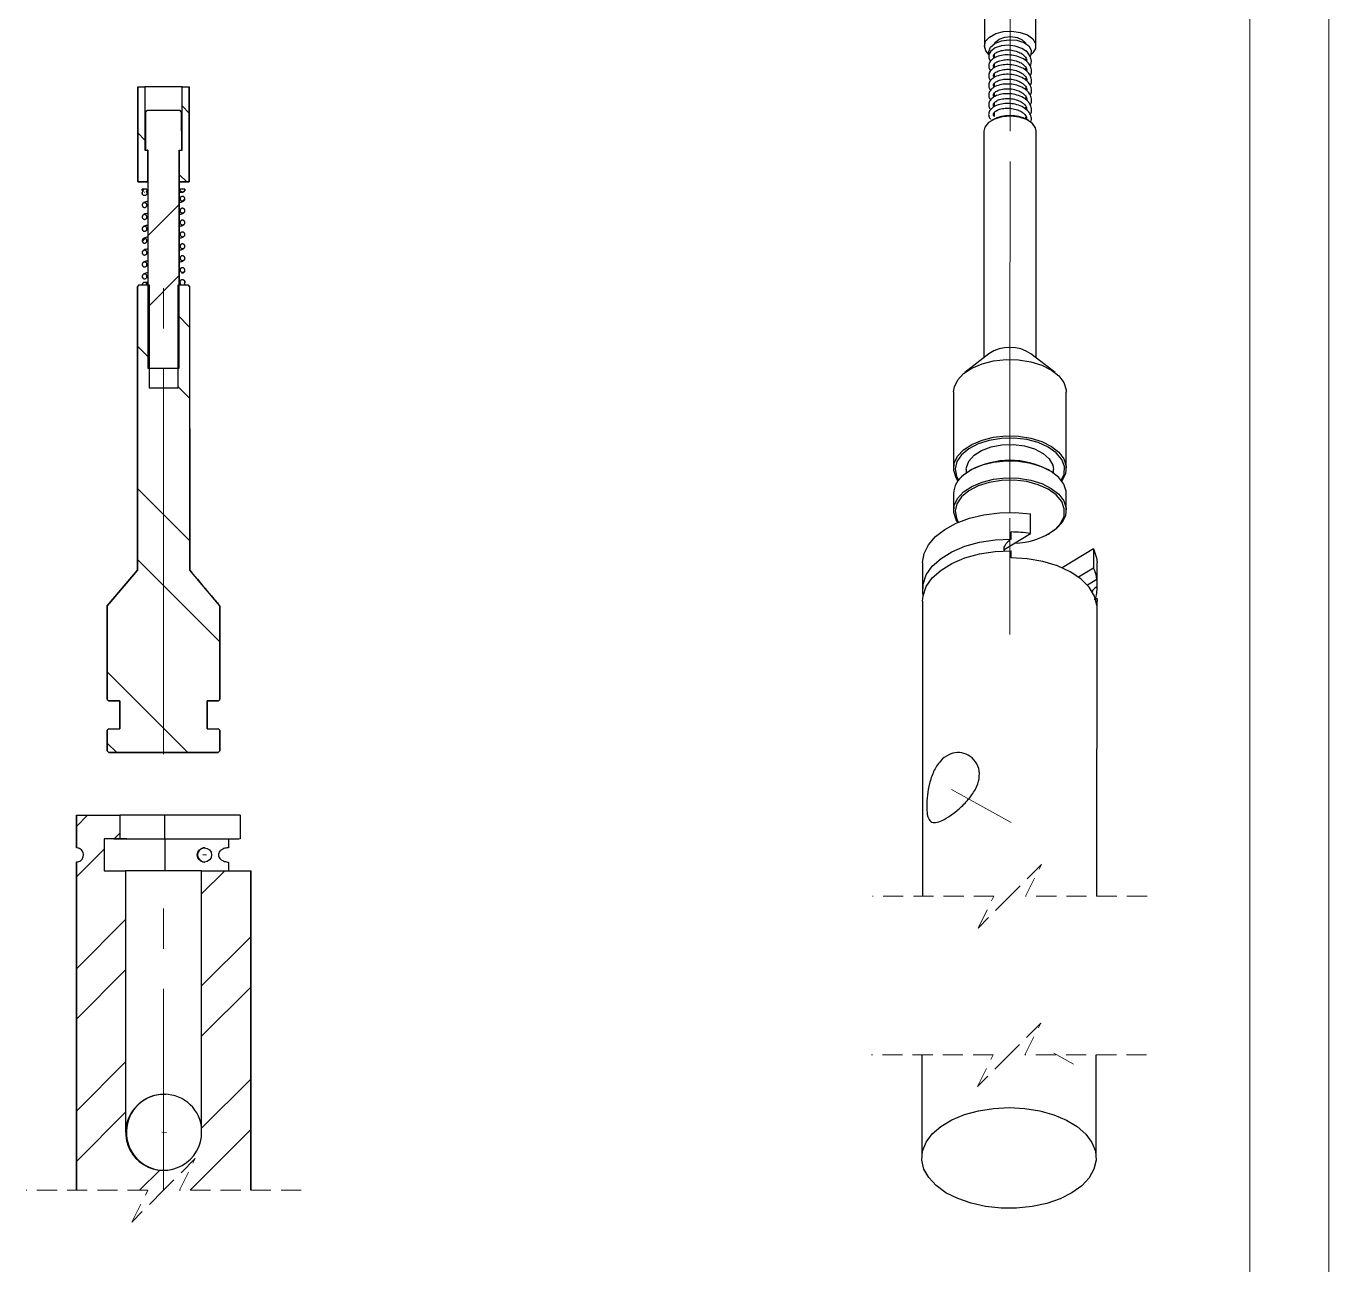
# Model space of a CAD drawing. Header units: millimetres. Extents: x 0 to 420, y 1 to 595.
# Drawn here: x 255.7 to 420, y 232.2 to 388.5 of the extents above; entities that cross this region are included whole.
import ezdxf

# ---------------------------------------------------------------- set-up
doc = ezdxf.new("R2010")
doc.units = ezdxf.units.MM
doc.header["$LTSCALE"] = 2
doc.linetypes.add('CENTERX2', pattern=[20.32, 12.7, -2.54, 2.54, -2.54])
doc.linetypes.add('HIDDEN', pattern=[1.905, 1.27, -0.635])
doc.layers.add('COTAS', color=7, linetype='Continuous')

# ---------------------------------------------------------------- blocks, each defined once
blk = doc.blocks.new('Bloco2')
at = {"color": 7, "linetype": 'Continuous', "lineweight": 18}
for p, q in [((420.08, 0.12), (420.08, 594.12)), ((410.08, 10.12), (410.08, 584.12))]:
    blk.add_line(p, q, dxfattribs=at)
blk = doc.blocks.new('SW_HATCH_0')
at = {"color": 0, "linetype": 'Continuous', "lineweight": 18}
for p, q in [((-0.24, -43.85), (-1.15, -42.95)), ((-5.82, -47.26), (-6.72, -46.35)), ((-0.53, -52.55), (-1.45, -51.63)), ((-6.13, -53.66), (-5.95, -53.48)), ((-5.47, -59.35), (-1.5, -55.38)), ((-1.08, -54.96), (-0.8, -54.68)), ((-6.16, -60.04), (-5.8, -59.68)), ((-5.32, -65.72), (-5.52, -65.52)), ((-5.47, -68.33), (-1.5, -64.36)), ((-0.19, -70.85), (-1.65, -69.39)), ((-5.32, -74.7), (-6.77, -73.24)), ((-0.19, -79.83), (-1.65, -78.37)), ((-0.19, -97.79), (-6.77, -91.21)), ((3.62, -110.58), (-6.77, -100.19)), ((-0.4, -124.52), (-10.57, -114.34)), ((-9.38, -124.52), (-10.57, -123.33)), ((-14.47, -133.85), (-13.06, -132.44)), ((-9.71, -135.43), (-8.97, -134.7)), ((-14.47, -140.2), (-10.97, -136.7)), ((1.32, -142.36), (4.25, -139.43)), ((-14.47, -151.81), (-8.27, -145.6)), ((1.32, -153.97), (7.52, -147.77)), ((-14.47, -158.16), (-8.27, -151.95)), ((1.32, -160.32), (7.53, -154.12)), ((-14.47, -169.76), (-8.27, -163.56)), ((1.33, -171.93), (7.53, -165.73)), ((-14.47, -176.11), (-8.27, -169.91)), ((-0.14, -179.75), (7.53, -172.08)), ((-6.49, -179.75), (-3.96, -177.21))]:
    blk.add_line(p, q, dxfattribs=at)

msp = doc.modelspace()

# ---------------------------------------------------------------- linework, layer by layer
at = {"color": 7, "linetype": 'Continuous', "lineweight": 25}
for p, q in [((376.56, 395.76), (376.56, 385.97)), ((383.06, 385.96), (383.06, 395.76)), ((377.78, 384.89), (377.81, 384.83)), ((377.81, 384.91), (377.81, 384.44)), ((381.81, 385.3), (381.81, 385.44)), ((377.8, 383.68), (377.8, 383.21)), ((381.8, 382.86), (381.8, 383.15)), ((381.81, 384.08), (381.81, 384.37)), ((377.8, 382.46), (377.8, 381.99)), ((377.8, 381.23), (377.8, 380.76)), ((381.8, 381.63), (381.8, 381.92)), ((269.78, 380.81), (269.78, 368.81)), ((269.78, 380.81), (269.79, 380.81)), ((269.79, 368.81), (269.79, 380.81)), ((269.79, 380.81), (270.69, 380.81)), ((270.69, 380.81), (270.69, 372.81)), ((275.37, 372.81), (275.36, 380.81)), ((275.36, 380.81), (276.27, 380.81)), ((276.27, 380.81), (276.27, 368.81)), ((276.27, 380.81), (276.28, 380.81)), ((276.28, 368.81), (276.28, 380.81)), ((377.8, 380.01), (377.8, 379.54)), ((381.8, 380.41), (381.8, 380.7)), ((377.8, 378.78), (377.8, 378.32)), ((381.8, 379.18), (381.8, 379.47)), ((381.8, 377.96), (381.8, 378.25)), ((270.93, 377.81), (270.73, 377.61)), ((270.73, 377.61), (270.73, 372.81)), ((270.74, 377.61), (270.73, 377.61)), ((270.95, 377.81), (270.74, 377.61)), ((270.74, 377.61), (270.74, 372.81)), ((270.93, 377.81), (270.95, 377.81)), ((275.11, 377.81), (270.95, 377.81)), ((275.31, 377.61), (275.11, 377.81)), ((275.11, 377.81), (275.13, 377.81)), ((275.33, 377.61), (275.13, 377.81)), ((275.32, 372.81), (275.31, 377.61)), ((275.33, 377.61), (275.31, 377.61)), ((275.33, 372.81), (275.33, 377.61)), ((377.61, 376.65), (377.47, 376.56)), ((377.8, 377.56), (377.8, 377.09)), ((381.8, 376.74), (381.8, 377.02)), ((382.13, 376.56), (381.99, 376.64)), ((376.5, 375.22), (376.48, 346.63)), ((383.08, 346.62), (383.1, 375.21)), ((270.69, 372.81), (271, 372.81)), ((270.74, 372.81), (271.05, 372.81)), ((271.03, 372.81), (270.98, 372.81)), ((271, 372.81), (271, 368.81)), ((271.03, 372.81), (271.03, 355.84)), ((271.03, 372.81), (271.05, 372.81)), ((271.05, 372.81), (271.05, 355.84)), ((275.01, 372.81), (275.32, 372.81)), ((275.02, 355.84), (275.01, 372.81)), ((275.01, 372.81), (275.03, 372.81)), ((275.03, 355.84), (275.03, 372.81)), ((275.06, 368.81), (275.06, 372.81)), ((275.06, 372.81), (275.37, 372.81)), ((271, 368.81), (269.79, 368.81)), ((271.03, 368.81), (271, 368.81)), ((275.06, 368.81), (275.03, 368.81)), ((276.27, 368.81), (275.06, 368.81)), ((270.33, 367.88), (270.35, 367.89)), ((270.94, 367.89), (270.35, 367.89)), ((275.71, 367.89), (275.12, 367.89)), ((275.71, 367.89), (275.73, 367.89)), ((269.93, 355.84), (269.73, 355.64)), ((269.73, 355.64), (269.73, 319.84)), ((269.74, 355.64), (269.73, 355.64)), ((269.94, 355.84), (269.74, 355.64)), ((269.74, 319.84), (269.74, 355.64)), ((269.93, 355.84), (269.94, 355.84)), ((269.94, 355.84), (271.2, 355.84)), ((270.34, 355.84), (270.95, 355.84)), ((271.05, 355.84), (271.06, 355.84)), ((271.05, 355.81), (271.05, 345.31)), ((271.06, 355.81), (271.05, 355.81)), ((271.06, 355.84), (271.06, 355.81)), ((271.2, 355.84), (271.2, 342.84)), ((274.86, 355.84), (276.12, 355.84)), ((274.87, 342.84), (274.86, 355.84)), ((275, 355.84), (275.02, 355.84)), ((275, 355.81), (275, 355.84)), ((275.02, 355.81), (275, 355.81)), ((275.02, 345.31), (275.02, 355.81)), ((275.12, 355.84), (275.72, 355.84)), ((276.32, 355.64), (276.12, 355.84)), ((276.12, 355.84), (276.13, 355.84)), ((276.33, 355.64), (276.13, 355.84)), ((276.32, 355.64), (276.33, 319.84)), ((276.33, 355.64), (276.32, 355.64)), ((276.33, 319.84), (276.33, 355.64)), ((377.14, 347.13), (374.09, 344.77)), ((385.48, 344.77), (382.43, 347.13)), ((271.05, 345.31), (275.02, 345.31)), ((271.2, 342.84), (274.87, 342.84)), ((372.68, 342.32), (372.68, 332.69)), ((386.88, 332.68), (386.88, 342.31)), ((374.28, 332.53), (374.28, 332.1)), ((374.9, 332.49), (374.76, 332.41)), ((384.79, 332.4), (384.65, 332.48)), ((385.28, 332.09), (385.28, 332.52)), ((372.67, 329.51), (372.67, 327.39)), ((386.87, 327.38), (386.87, 329.5)), ((382.39, 324.48), (382.39, 326.93)), ((379.05, 322.46), (382.39, 324.48)), ((379.92, 323.77), (379.92, 324.66)), ((384.65, 324.39), (384.79, 324.48)), ((385.62, 325.05), (384.79, 324.48)), ((379.92, 321.4), (379.92, 322.3)), ((390.33, 322.53), (386.35, 320.13)), ((390.33, 322.53), (390.33, 320.08)), ((368.77, 320.76), (368.77, 317.42)), ((390.77, 317.4), (390.77, 320.75)), ((269.73, 319.84), (265.94, 315.34)), ((265.94, 315.34), (269.74, 319.84)), ((269.73, 319.84), (269.74, 319.84)), ((280.14, 315.34), (276.33, 319.84)), ((276.33, 319.84), (276.33, 319.84)), ((390.33, 320.08), (388.45, 318.94)), ((390.75, 318.66), (389.55, 317.94)), ((390.75, 318.66), (390.75, 317.76)), ((368.77, 315.95), (368.75, 278.7)), ((390.75, 316.29), (390.75, 315.4)), ((390.75, 278.7), (390.77, 315.94)), ((265.94, 315.34), (265.94, 303.54)), ((265.94, 303.54), (265.94, 315.34)), ((265.94, 315.34), (265.94, 315.34)), ((280.13, 315.34), (280.13, 303.54)), ((280.13, 315.34), (280.14, 315.34)), ((280.14, 303.54), (280.14, 315.34)), ((265.94, 303.54), (266.14, 303.34)), ((265.94, 303.54), (266.14, 303.34)), ((265.94, 303.54), (265.94, 303.54)), ((267.54, 303.34), (266.14, 303.34)), ((267.54, 303.34), (267.54, 299.84)), ((267.54, 299.84), (267.54, 303.34)), ((267.54, 303.34), (267.54, 303.34)), ((279.93, 303.34), (278.53, 303.34)), ((278.53, 303.34), (278.53, 299.84)), ((278.53, 303.34), (278.54, 303.34)), ((278.54, 299.84), (278.54, 303.34)), ((279.93, 303.34), (280.13, 303.54)), ((279.94, 303.34), (280.14, 303.54)), ((280.13, 303.54), (280.14, 303.54)), ((266.14, 299.84), (265.94, 299.64)), ((266.14, 299.84), (265.94, 299.64)), ((265.94, 299.64), (265.94, 297.04)), ((265.94, 297.04), (265.94, 299.64)), ((265.94, 299.64), (265.94, 299.64)), ((266.14, 299.84), (267.54, 299.84)), ((266.14, 299.84), (266.14, 299.84)), ((278.53, 299.84), (279.93, 299.84)), ((280.13, 299.64), (279.93, 299.84)), ((279.93, 299.84), (279.94, 299.84)), ((280.14, 299.64), (279.94, 299.84)), ((280.13, 299.64), (280.13, 297.04)), ((280.14, 299.64), (280.13, 299.64)), ((280.14, 297.04), (280.14, 299.64)), ((265.94, 297.04), (266.14, 296.84)), ((265.94, 297.04), (266.14, 296.84)), ((265.94, 297.04), (265.94, 297.04)), ((279.93, 296.84), (266.14, 296.84)), ((279.93, 296.84), (280.13, 297.04)), ((279.94, 296.84), (280.14, 297.04)), ((280.13, 297.04), (280.14, 297.04)), ((262.04, 288.93), (262.04, 284.83)), ((262.04, 284.83), (262.04, 288.93)), ((262.04, 288.93), (267.54, 288.93)), ((262.04, 288.93), (262.04, 288.93)), ((267.54, 288.93), (267.54, 285.93)), ((282.68, 288.93), (273.15, 288.92)), ((273.15, 288.92), (273.15, 285.92)), ((282.68, 288.93), (282.68, 285.93)), ((267.54, 285.93), (265.54, 285.93)), ((265.54, 285.93), (265.54, 281.93)), ((282.68, 285.93), (273.15, 285.92)), ((262.04, 284.83), (262.04, 284.83)), ((262.36, 284.76), (262.53, 284.67)), ((281.24, 285.92), (273.19, 285.92)), ((281.24, 285.92), (281.24, 284.82)), ((262.04, 283.03), (262.04, 241.61)), ((262.04, 241.61), (262.04, 283.03)), ((262.04, 283.03), (262.04, 283.03)), ((281.24, 283.02), (281.24, 281.93)), ((265.54, 281.93), (268.24, 281.93)), ((268.24, 281.93), (268.24, 249.19)), ((277.84, 248.99), (277.83, 281.93)), ((277.83, 281.93), (284.04, 281.93)), ((284.04, 241.61), (284.04, 281.93)), ((284.04, 281.93), (284.04, 241.61)), ((284.04, 281.93), (284.04, 281.93)), ((368.67, 258.7), (368.66, 245.7)), ((390.66, 245.69), (390.67, 258.7))]:
    msp.add_line(p, q, dxfattribs=at)
at = {"color": 8, "linetype": 'Continuous', "lineweight": 25}
msp.add_line((273.19, 285.92), (273.2, 281.92), dxfattribs=at)
at = {"color": 7, "linetype": 'HIDDEN', "lineweight": 18}
for p, q in [((383.76, 282.7), (379.76, 278.7)), ((381.76, 278.7), (383.76, 282.7)), ((377.76, 278.7), (362.45, 278.7)), ((379.76, 278.7), (375.76, 274.7)), ((375.76, 274.7), (377.76, 278.7)), ((397.07, 278.7), (381.76, 278.7)), ((383.67, 262.7), (379.67, 258.7)), ((381.67, 258.7), (383.67, 262.7)), ((377.67, 258.7), (362.33, 258.7)), ((379.67, 258.7), (375.67, 254.7)), ((375.67, 254.7), (377.67, 258.7)), ((397.02, 258.7), (381.67, 258.7)), ((277.04, 245.61), (273.04, 241.61)), ((275.04, 241.61), (277.04, 245.61)), ((271.04, 241.61), (255.69, 241.61)), ((273.04, 241.61), (269.04, 237.61)), ((269.04, 237.61), (271.04, 241.61)), ((290.39, 241.61), (275.04, 241.61))]:
    msp.add_line(p, q, dxfattribs=at)
at = {"color": 7, "linetype": 'Continuous', "lineweight": 25, "flags": 128}
for points in [[(377.13, 384.9), (376.74, 385.34), (376.56, 385.95), (376.72, 386.56), (377.22, 387.1), (378, 387.53), (378.98, 387.78), (380.04, 387.84), (381.08, 387.69), (381.98, 387.36), (382.65, 386.87), (383.01, 386.29), (383.02, 385.67), (382.68, 385.09), (382.43, 384.86)], [(377.15, 384.94), (377.11, 385.27), (377.33, 385.83), (377.89, 386.3), (378.7, 386.63), (379.67, 386.76), (380.65, 386.69), (381.52, 386.41), (382.15, 385.97), (382.47, 385.43), (382.43, 384.86), (382.35, 384.68)], [(377.82, 386.26), (377.96, 386.47), (378.43, 386.84), (379.12, 387.08), (379.91, 387.15), (380.69, 387.03), (381.33, 386.76), (381.74, 386.36), (381.79, 386.26)], [(382.34, 383.46), (382.41, 383.56), (382.51, 384.06), (382.38, 384.62), (382, 385.17), (381.3, 385.66), (380.44, 385.96), (379.57, 386.07), (378.7, 386), (377.9, 385.73), (377.36, 385.33), (377.13, 384.88), (377.13, 384.64), (377.13, 384.64)], [(381.81, 384.14), (381.89, 384.13), (381.89, 384.13)], [(275.38, 380.81), (275.27, 380.81), (274.78, 380.81), (273.99, 380.81), (273.03, 380.81), (272.07, 380.81), (271.28, 380.81), (270.79, 380.81), (270.68, 380.81)], [(383.1, 375.21), (383.02, 375.63), (382.61, 376.21), (381.89, 376.69), (380.95, 377), (379.88, 377.12), (378.81, 377.03), (377.84, 376.75), (377.08, 376.3)], [(377.08, 376.3), (376.62, 375.73), (376.5, 375.22)], [(372.68, 342.32), (372.77, 342.95), (373.19, 343.84), (373.94, 344.65), (374.98, 345.34), (376.26, 345.88), (377.72, 346.24), (379.29, 346.41), (380.88, 346.37), (382.41, 346.13), (383.81, 345.69), (385.01, 345.09), (385.95, 344.35), (386.58, 343.5), (386.86, 342.6), (386.88, 342.31)], [(373.23, 331.1), (372.98, 331.5), (372.69, 332.4), (372.76, 333.32), (373.18, 334.21), (373.93, 335.02), (374.97, 335.71), (376.26, 336.25), (377.72, 336.61), (379.28, 336.78), (380.87, 336.74), (382.4, 336.5), (383.81, 336.06), (385.01, 335.46), (385.94, 334.72), (386.57, 333.87), (386.86, 332.97), (386.79, 332.05), (386.37, 331.17), (386.32, 331.09)], [(386.26, 331.16), (386.61, 331.97), (386.65, 332.9), (386.31, 333.8), (385.62, 334.64), (384.62, 335.36), (383.36, 335.93), (381.9, 336.32), (380.33, 336.5), (378.73, 336.46), (377.18, 336.22), (375.78, 335.77), (374.59, 335.15), (373.68, 334.39), (373.1, 333.53), (372.88, 332.61), (373.03, 331.69), (373.29, 331.17)], [(374.28, 332.53), (374.29, 332.78), (374.59, 333.59), (375.25, 334.33), (376.21, 334.94), (377.42, 335.39), (378.78, 335.65), (380.22, 335.69), (381.62, 335.52), (382.9, 335.14), (383.96, 334.58), (384.74, 333.88), (385.19, 333.1), (385.28, 332.52)], [(386.87, 329.5), (386.86, 329.79), (386.57, 330.69), (385.94, 331.53), (385, 332.28), (383.8, 332.88), (382.4, 333.31), (380.87, 333.56), (379.28, 333.6), (377.72, 333.43), (376.26, 333.07), (374.97, 332.53), (373.93, 331.83)], [(373.19, 325.85), (372.98, 326.2), (372.69, 327.1), (372.76, 328.02), (373.18, 328.9), (373.93, 329.71), (374.97, 330.4), (376.26, 330.95), (377.72, 331.31), (379.28, 331.47), (380.87, 331.43), (382.4, 331.19), (383.8, 330.76), (385, 330.15), (385.94, 329.41), (386.57, 328.57), (386.86, 327.66), (386.79, 326.75), (386.37, 325.86), (385.62, 325.05)], [(385.45, 324.95), (386.2, 325.77), (386.61, 326.67), (386.64, 327.59), (386.31, 328.5), (385.62, 329.33), (384.62, 330.05), (383.35, 330.62), (381.9, 331.01), (380.32, 331.19), (378.72, 331.16), (377.18, 330.91), (375.77, 330.47), (374.59, 329.85), (373.68, 329.09), (373.1, 328.22), (372.87, 327.31), (373.03, 326.39), (373.27, 325.89)], [(368.77, 320.76), (368.77, 320.8), (368.96, 321.94), (369.5, 323.04), (370.38, 324.07), (371.56, 324.99), (373.01, 325.77), (374.68, 326.39), (376.51, 326.83), (378.45, 327.07), (380.43, 327.1), (382.39, 326.93)], [(368.84, 316.68), (368.8, 316.92), (368.83, 318.09), (369.23, 319.24), (369.99, 320.33), (371.09, 321.32), (372.47, 322.17), (374.11, 322.86), (375.94, 323.37), (377.9, 323.67), (379.92, 323.77)], [(368.77, 315.95), (368.83, 316.62), (369.23, 317.77), (369.99, 318.86), (371.09, 319.85), (372.47, 320.7), (374.11, 321.39), (375.94, 321.9), (377.9, 322.21), (379.92, 322.3)], [(390.33, 322.53), (390.71, 321.4), (390.77, 320.75)], [(390.75, 315.4), (390.44, 316.57), (389.76, 317.7), (388.73, 318.73), (387.38, 319.63), (385.77, 320.37), (383.94, 320.92), (381.97, 321.27), (379.92, 321.4)], [(390.75, 316.29), (390.77, 316.02), (390.77, 315.94)], [(266.14, 296.84), (266.27, 296.84), (266.76, 296.84), (267.57, 296.84), (268.67, 296.84), (269.99, 296.84), (271.47, 296.84), (273.04, 296.84), (274.6, 296.84), (276.08, 296.84), (277.41, 296.84), (278.5, 296.84), (279.31, 296.84), (279.8, 296.84), (279.93, 296.84)], [(273.15, 288.92), (272.04, 288.92), (270.97, 288.92), (269.98, 288.92), (269.12, 288.92), (268.42, 288.93), (267.91, 288.93), (267.61, 288.93), (267.54, 288.93)], [(273.19, 285.92), (271.69, 285.92), (270.23, 285.92), (268.89, 285.92), (267.72, 285.92), (266.77, 285.92), (266.07, 285.93), (265.65, 285.93), (265.54, 285.93)], [(273.15, 285.92), (272.04, 285.92), (270.97, 285.92), (269.98, 285.92), (269.12, 285.92), (268.42, 285.93), (267.91, 285.93), (267.62, 285.93), (267.54, 285.93)], [(282.68, 285.93), (282.52, 285.92), (282.36, 285.92), (282.19, 285.92), (282.02, 285.92), (281.83, 285.92), (281.64, 285.92), (281.44, 285.92), (281.24, 285.92)], [(277.84, 281.93), (277.69, 281.93), (277.14, 281.93), (276.25, 281.93), (275.08, 281.93), (273.74, 281.92), (272.34, 281.92), (271, 281.92), (269.83, 281.93), (268.94, 281.93), (268.39, 281.93), (268.24, 281.93)], [(388.84, 242.18), (387.6, 241.29), (386.12, 240.55), (384.42, 239.96), (382.57, 239.57), (380.63, 239.36), (378.66, 239.37), (376.72, 239.57), (374.88, 239.98), (373.19, 240.56), (371.7, 241.31), (370.48, 242.21), (369.54, 243.21), (368.94, 244.29), (368.67, 245.42), (368.77, 246.56), (369.21, 247.67), (369.99, 248.72), (371.07, 249.67), (372.44, 250.49), (374.04, 251.16), (375.81, 251.65), (377.72, 251.95), (379.68, 252.05), (381.64, 251.94), (383.54, 251.64), (385.32, 251.14), (386.91, 250.47), (388.27, 249.65), (389.36, 248.69), (390.13, 247.65), (390.57, 246.53), (390.65, 245.4), (390.38, 244.27), (389.77, 243.18), (388.84, 242.18)]]:
    msp.add_lwpolyline(points, dxfattribs=at)
at = {"color": 7, "linetype": 'Continuous', "lineweight": 25}
msp.add_circle((278.19, 283.92), 0.9, dxfattribs=at)
for centre, radius, start, end in [((379.8, 372.61), 4.59, 61.4858, 118.4495), ((270.71, 558.96), 190.15, 269.7216, 270.0952), ((275.31, 557.52), 188.71, 269.914, 270.2905), ((379.78, 343.25), 4.7, 55.6958, 124.2396), ((379.77, 323.16), 10.53, 62.3857, 117.5496), ((375.73, 329.36), 3.06, 126.0285, 177.2889), ((379.77, 305.97), 18.69, 81.9466, 89.5381), ((380.23, 332.08), 8.83, 270.7115, 306.2361), ((386.76, 318.25), 4.01, 5.886, 27.1014), ((387, 317.41), 3.77, 340.5943, 5.396), ((267.27, 494.82), 191.48, 269.6627, 270.0807), ((278.77, 494.47), 191.13, 269.93, 270.3487), ((273.16, 248.81), 4.92, 90.1986, 178.5947), ((273.14, 248.92), 4.8, 87.976, 267.9579), ((273.16, 249.04), 4.68, 1.8427, 90.2365), ((273.04, 248.93), 4.8, 176.8318, 0.7766), ((273.04, 249.03), 4.8, 178.0231, 181.2059)]:
    msp.add_arc(centre, radius, start, end, dxfattribs=at)
for points, knots in [([(382.34, 382.24), (382.36, 382.27), (382.49, 382.44), (382.53, 382.86), (382.42, 383.44), (381.98, 384.02), (381.3, 384.48), (380.46, 384.76), (379.57, 384.87), (378.71, 384.81), (377.94, 384.57), (377.37, 384.18), (377.1, 383.69), (377.09, 383.21), (377.26, 382.96), (377.34, 382.84)], [0, 0, 0, 0, 0.014171, 0.075724, 0.145842, 0.225745, 0.330137, 0.439073, 0.545917, 0.650539, 0.752418, 0.834178, 0.894611, 0.946624, 1, 1, 1, 1]), ([(377.13, 384.64), (377.13, 384.58), (377.12, 384.36), (377.25, 384.18), (377.35, 384.05)], [0, 0, 0, 0, 0.292106, 1, 1, 1, 1]), ([(377.8, 384.43), (377.8, 384.44), (377.74, 384.49), (377.68, 384.65), (377.76, 384.91), (378.05, 385.16), (378.54, 385.37), (379.21, 385.49), (379.98, 385.47), (380.7, 385.29), (381.28, 385.01), (381.68, 384.67), (381.91, 384.33), (381.89, 384.12), (381.88, 384.08)], [0, 0, 0, 0, 0.001518, 0.044422, 0.084872, 0.149528, 0.248772, 0.382041, 0.529122, 0.677602, 0.796775, 0.881638, 0.978762, 1, 1, 1, 1]), ([(382.34, 381.01), (382.36, 381.04), (382.49, 381.21), (382.53, 381.64), (382.41, 382.22), (381.98, 382.8), (381.3, 383.25), (380.46, 383.54), (379.57, 383.65), (378.7, 383.58), (377.93, 383.35), (377.37, 382.95), (377.1, 382.47), (377.09, 381.98), (377.26, 381.74), (377.34, 381.61)], [0, 0, 0, 0, 0.014171, 0.075725, 0.145842, 0.225745, 0.330137, 0.439074, 0.545917, 0.650539, 0.752418, 0.834179, 0.894611, 0.946624, 1, 1, 1, 1]), ([(377.8, 383.21), (377.8, 383.21), (377.74, 383.26), (377.68, 383.43), (377.76, 383.69), (378.05, 383.94), (378.54, 384.15), (379.21, 384.26), (379.98, 384.24), (380.7, 384.07), (381.28, 383.79), (381.68, 383.44), (381.92, 383.09), (381.89, 382.86), (381.88, 382.8)], [0, 0, 0, 0, 0.001502, 0.043956, 0.083982, 0.147961, 0.246165, 0.378038, 0.523577, 0.6705, 0.788425, 0.872398, 0.968503, 1, 1, 1, 1]), ([(377.8, 381.99), (377.8, 381.99), (377.74, 382.04), (377.68, 382.2), (377.76, 382.46), (378.05, 382.71), (378.54, 382.92), (379.21, 383.04), (379.98, 383.02), (380.7, 382.84), (381.28, 382.57), (381.68, 382.22), (381.92, 381.87), (381.89, 381.64), (381.88, 381.58)], [0, 0, 0, 0, 0.001502, 0.043958, 0.083982, 0.147962, 0.246165, 0.378037, 0.523576, 0.6705, 0.788424, 0.872398, 0.968503, 1, 1, 1, 1]), ([(382.34, 379.79), (382.36, 379.82), (382.49, 379.99), (382.53, 380.41), (382.41, 380.99), (381.98, 381.57), (381.3, 382.03), (380.45, 382.31), (379.57, 382.42), (378.7, 382.36), (377.93, 382.12), (377.37, 381.73), (377.09, 381.24), (377.09, 380.76), (377.26, 380.51), (377.34, 380.39)], [0, 0, 0, 0, 0.014172, 0.075724, 0.145842, 0.225745, 0.330137, 0.439074, 0.545917, 0.65054, 0.752418, 0.834179, 0.894612, 0.946624, 1, 1, 1, 1]), ([(377.8, 380.76), (377.8, 380.76), (377.74, 380.81), (377.68, 380.98), (377.76, 381.24), (378.05, 381.49), (378.53, 381.7), (379.21, 381.81), (379.98, 381.79), (380.7, 381.62), (381.28, 381.34), (381.68, 380.99), (381.92, 380.64), (381.89, 380.41), (381.88, 380.35)], [0, 0, 0, 0, 0.001502, 0.043956, 0.083982, 0.147961, 0.246165, 0.378037, 0.523577, 0.6705, 0.788425, 0.872398, 0.968503, 1, 1, 1, 1]), ([(382.34, 378.56), (382.36, 378.59), (382.49, 378.76), (382.53, 379.19), (382.41, 379.77), (381.98, 380.35), (381.3, 380.81), (380.45, 381.09), (379.57, 381.2), (378.7, 381.13), (377.93, 380.9), (377.37, 380.5), (377.09, 380.02), (377.09, 379.54), (377.26, 379.29), (377.34, 379.16)], [0, 0, 0, 0, 0.014171, 0.075724, 0.145842, 0.225745, 0.330136, 0.439073, 0.545917, 0.650539, 0.752417, 0.834178, 0.894611, 0.946624, 1, 1, 1, 1]), ([(382.34, 377.34), (382.36, 377.37), (382.48, 377.54), (382.53, 377.97), (382.41, 378.54), (381.98, 379.13), (381.3, 379.58), (380.45, 379.87), (379.57, 379.98), (378.7, 379.91), (377.93, 379.68), (377.37, 379.28), (377.09, 378.8), (377.09, 378.31), (377.26, 378.07), (377.34, 377.94)], [0, 0, 0, 0, 0.014172, 0.075724, 0.145842, 0.225745, 0.330137, 0.439074, 0.545917, 0.650539, 0.752418, 0.834179, 0.894611, 0.946624, 1, 1, 1, 1]), ([(377.8, 379.54), (377.8, 379.54), (377.73, 379.59), (377.68, 379.75), (377.76, 380.02), (378.05, 380.26), (378.53, 380.47), (379.21, 380.59), (379.98, 380.57), (380.7, 380.39), (381.28, 380.12), (381.68, 379.77), (381.92, 379.42), (381.89, 379.19), (381.88, 379.13)], [0, 0, 0, 0, 0.001501, 0.043957, 0.083981, 0.147961, 0.246165, 0.378037, 0.523576, 0.670499, 0.788424, 0.872398, 0.968503, 1, 1, 1, 1]), ([(382.43, 376.35), (382.46, 376.47), (382.54, 376.78), (382.4, 377.32), (381.98, 377.9), (381.3, 378.36), (380.45, 378.64), (379.57, 378.75), (378.7, 378.68), (377.93, 378.45), (377.37, 378.05), (377.09, 377.57), (377.09, 377.09), (377.25, 376.84), (377.34, 376.72)], [0, 0, 0, 0, 0.045571, 0.117976, 0.200486, 0.308283, 0.420774, 0.531103, 0.639139, 0.744341, 0.828769, 0.891173, 0.944883, 1, 1, 1, 1]), ([(377.8, 378.31), (377.8, 378.31), (377.73, 378.36), (377.68, 378.53), (377.75, 378.79), (378.04, 379.04), (378.53, 379.25), (379.21, 379.36), (379.98, 379.34), (380.7, 379.17), (381.28, 378.89), (381.68, 378.54), (381.92, 378.19), (381.88, 377.96), (381.88, 377.91)], [0, 0, 0, 0, 0.001502, 0.043956, 0.083982, 0.147961, 0.246165, 0.378037, 0.523576, 0.6705, 0.788424, 0.872398, 0.968503, 1, 1, 1, 1]), ([(377.8, 377.09), (377.79, 377.09), (377.73, 377.14), (377.68, 377.3), (377.75, 377.57), (378.04, 377.81), (378.53, 378.03), (379.21, 378.14), (379.98, 378.12), (380.7, 377.94), (381.28, 377.67), (381.68, 377.32), (381.92, 376.97), (381.88, 376.74), (381.88, 376.68)], [0, 0, 0, 0, 0.001502, 0.043957, 0.083982, 0.147962, 0.246165, 0.378037, 0.523576, 0.6705, 0.788425, 0.872398, 0.968503, 1, 1, 1, 1]), ([(270.34, 367.89), (270.33, 367.88), (270.32, 367.83), (270.34, 367.75), (270.38, 367.67), (270.42, 367.63), (270.43, 367.62)], [0, 0, 0, 0, 0.075751, 0.476117, 0.784434, 1, 1, 1, 1]), ([(270.49, 367.7), (270.45, 367.65), (270.37, 367.58), (270.32, 367.42), (270.34, 367.29), (270.4, 367.23), (270.43, 367.2)], [0, 0, 0, 0, 0.327669, 0.565077, 0.806359, 1, 1, 1, 1]), ([(270.44, 367.62), (270.43, 367.64), (270.39, 367.67), (270.35, 367.76), (270.34, 367.83), (270.34, 367.88), (270.35, 367.89)], [0, 0, 0, 0, 0.211928, 0.558319, 0.903273, 1, 1, 1, 1]), ([(270.84, 367.62), (270.86, 367.6), (270.91, 367.55), (270.94, 367.47), (270.95, 367.38), (270.93, 367.29), (270.89, 367.21), (270.81, 367.14), (270.72, 367.1), (270.61, 367.09), (270.51, 367.12), (270.43, 367.18), (270.37, 367.27), (270.34, 367.37), (270.34, 367.47), (270.38, 367.56), (270.42, 367.6), (270.44, 367.62)], [0, 0, 0, 0, 0.058748, 0.130136, 0.175675, 0.244528, 0.313395, 0.382029, 0.451052, 0.520921, 0.591645, 0.662866, 0.734093, 0.804892, 0.875043, 0.944544, 1, 1, 1, 1]), ([(270.64, 367.54), (270.64, 367.54), (270.63, 367.54), (270.64, 367.54), (270.66, 367.54)], [0, 0, 0, 0, 0.006297, 1, 1, 1, 1]), ([(270.94, 367.89), (270.94, 367.86), (270.95, 367.79), (270.91, 367.7), (270.87, 367.64), (270.85, 367.62), (270.84, 367.62)], [0, 0, 0, 0, 0.3021073, 0.6414986, 0.981697, 1, 1, 1, 1]), ([(270.88, 367.65), (270.88, 367.65), (270.92, 367.68), (270.98, 367.68), (271.03, 367.67)], [0, 0, 0, 0, 0.0476904, 1, 1, 1, 1]), ([(275.01, 366.23), (275.09, 366.24), (275.31, 366.28), (275.61, 366.37), (275.73, 366.6), (275.74, 366.74), (275.69, 366.81), (275.67, 366.83)], [0, 0, 0, 0, 0.212121, 0.632778, 0.782042, 0.908512, 1, 1, 1, 1]), ([(275.03, 367.54), (275.14, 367.54), (275.28, 367.54), (275.41, 367.54), (275.44, 367.54), (275.45, 367.54), (275.46, 367.54), (275.48, 367.55), (275.52, 367.55), (275.58, 367.58), (275.65, 367.63), (275.71, 367.72), (275.74, 367.81), (275.72, 367.87), (275.72, 367.89)], [0, 0, 0, 0, 0.367647, 0.439007, 0.447018, 0.454533, 0.462719, 0.477561, 0.529668, 0.602419, 0.69342, 0.807888, 0.924871, 1, 1, 1, 1]), ([(275.71, 367.89), (275.72, 367.86), (275.72, 367.79), (275.69, 367.7), (275.62, 367.62), (275.54, 367.56), (275.44, 367.54), (275.33, 367.55), (275.24, 367.59), (275.17, 367.66), (275.12, 367.76), (275.11, 367.83), (275.12, 367.88), (275.12, 367.89)], [0, 0, 0, 0, 0.087134, 0.184842, 0.282653, 0.380799, 0.479409, 0.578457, 0.677723, 0.776835, 0.875417, 0.973327, 1, 1, 1, 1]), ([(275.12, 366.64), (275.12, 366.66), (275.11, 366.71), (275.13, 366.8), (275.17, 366.89), (275.25, 366.96), (275.34, 367), (275.45, 367), (275.55, 366.97), (275.63, 366.91), (275.69, 366.83), (275.72, 366.73), (275.72, 366.63), (275.68, 366.53), (275.61, 366.46), (275.52, 366.41), (275.42, 366.39), (275.32, 366.41), (275.23, 366.46), (275.15, 366.54), (275.13, 366.6), (275.12, 366.64)], [0, 0, 0, 0, 0.0348328, 0.0875952, 0.1403683, 0.1929737, 0.2458661, 0.2993831, 0.3535335, 0.4080569, 0.4625843, 0.5167921, 0.5705175, 0.6237644, 0.6766943, 0.7295799, 0.7827318, 0.8364012, 0.890671, 0.9453539, 1, 1, 1, 1]), ([(275.4, 367.54), (275.41, 367.54), (275.42, 367.54), (275.42, 367.54), (275.42, 367.54)], [0, 0, 0, 0, 0.901884, 1, 1, 1, 1]), ([(271.03, 366.35), (270.86, 366.33), (270.64, 366.3), (270.42, 366.13), (270.33, 365.99), (270.33, 365.85), (270.39, 365.73), (270.45, 365.67), (270.49, 365.64)], [0, 0, 0, 0, 0.407533, 0.546625, 0.674125, 0.797002, 0.884631, 1, 1, 1, 1]), ([(271.03, 364.85), (270.86, 364.83), (270.64, 364.8), (270.42, 364.63), (270.33, 364.49), (270.33, 364.35), (270.39, 364.23), (270.45, 364.17), (270.49, 364.14)], [0, 0, 0, 0, 0.40751, 0.54671, 0.674294, 0.797163, 0.884727, 1, 1, 1, 1]), ([(270.94, 365.96), (270.94, 365.94), (270.95, 365.88), (270.93, 365.79), (270.89, 365.71), (270.81, 365.64), (270.72, 365.6), (270.61, 365.59), (270.51, 365.62), (270.43, 365.68), (270.37, 365.77), (270.34, 365.87), (270.34, 365.97), (270.38, 366.06), (270.45, 366.14), (270.54, 366.19), (270.64, 366.2), (270.74, 366.19), (270.83, 366.13), (270.91, 366.06), (270.93, 365.99), (270.94, 365.96)], [0, 0, 0, 0, 0.0348755, 0.0876118, 0.1403623, 0.1929359, 0.2458031, 0.299315, 0.353478, 0.4080238, 0.462571, 0.5167961, 0.5705223, 0.6237586, 0.676672, 0.7295393, 0.7826754, 0.8363394, 0.890618, 0.9453245, 1, 1, 1, 1]), ([(275.01, 364.73), (275.09, 364.74), (275.31, 364.78), (275.61, 364.87), (275.73, 365.1), (275.74, 365.24), (275.69, 365.31), (275.68, 365.33)], [0, 0, 0, 0, 0.212693, 0.632981, 0.782375, 0.909429, 1, 1, 1, 1]), ([(275.12, 365.14), (275.12, 365.16), (275.11, 365.21), (275.13, 365.3), (275.18, 365.39), (275.25, 365.46), (275.34, 365.5), (275.45, 365.5), (275.55, 365.47), (275.63, 365.41), (275.69, 365.33), (275.72, 365.23), (275.72, 365.13), (275.68, 365.03), (275.61, 364.96), (275.52, 364.91), (275.42, 364.89), (275.32, 364.91), (275.23, 364.96), (275.15, 365.04), (275.13, 365.1), (275.12, 365.14)], [0, 0, 0, 0, 0.034826, 0.087597, 0.140376, 0.192988, 0.245882, 0.299398, 0.353545, 0.408063, 0.462586, 0.516794, 0.57052, 0.623769, 0.676705, 0.729594, 0.782747, 0.836414, 0.890679, 0.945358, 1, 1, 1, 1]), ([(271.03, 363.35), (270.86, 363.33), (270.64, 363.3), (270.42, 363.13), (270.33, 362.99), (270.33, 362.85), (270.39, 362.73), (270.45, 362.67), (270.48, 362.64)], [0, 0, 0, 0, 0.40749, 0.546793, 0.674472, 0.797334, 0.884823, 1, 1, 1, 1]), ([(270.94, 364.46), (270.94, 364.44), (270.95, 364.38), (270.93, 364.29), (270.89, 364.21), (270.81, 364.14), (270.72, 364.1), (270.61, 364.09), (270.51, 364.12), (270.43, 364.18), (270.37, 364.27), (270.34, 364.37), (270.34, 364.47), (270.38, 364.56), (270.45, 364.64), (270.54, 364.69), (270.64, 364.7), (270.74, 364.69), (270.83, 364.63), (270.91, 364.56), (270.93, 364.49), (270.94, 364.46)], [0, 0, 0, 0, 0.034872, 0.087618, 0.140371, 0.192951, 0.245822, 0.299333, 0.353493, 0.408031, 0.462576, 0.516798, 0.570526, 0.623764, 0.676684, 0.729555, 0.782693, 0.836356, 0.89063, 0.945332, 1, 1, 1, 1]), ([(270.94, 362.96), (270.94, 362.94), (270.95, 362.88), (270.93, 362.79), (270.89, 362.71), (270.81, 362.64), (270.72, 362.6), (270.61, 362.59), (270.51, 362.62), (270.43, 362.68), (270.37, 362.77), (270.34, 362.87), (270.34, 362.97), (270.38, 363.06), (270.45, 363.14), (270.54, 363.19), (270.64, 363.2), (270.74, 363.19), (270.83, 363.14), (270.91, 363.06), (270.93, 362.99), (270.94, 362.96)], [0, 0, 0, 0, 0.0348651, 0.087616, 0.1403783, 0.1929628, 0.245837, 0.2993473, 0.3535021, 0.4080379, 0.4625742, 0.5167965, 0.5705255, 0.6237692, 0.6766916, 0.7295665, 0.7827069, 0.8363685, 0.8906374, 0.9453331, 1, 1, 1, 1]), ([(275.01, 363.23), (275.09, 363.24), (275.31, 363.28), (275.61, 363.37), (275.73, 363.6), (275.74, 363.74), (275.69, 363.81), (275.68, 363.83)], [0, 0, 0, 0, 0.213268, 0.633197, 0.782716, 0.910344, 1, 1, 1, 1]), ([(275.12, 363.64), (275.12, 363.66), (275.11, 363.71), (275.13, 363.8), (275.18, 363.89), (275.25, 363.96), (275.35, 364), (275.45, 364), (275.55, 363.97), (275.63, 363.91), (275.69, 363.83), (275.72, 363.73), (275.72, 363.63), (275.68, 363.53), (275.61, 363.46), (275.52, 363.41), (275.42, 363.39), (275.32, 363.41), (275.23, 363.46), (275.16, 363.54), (275.13, 363.6), (275.12, 363.64)], [0, 0, 0, 0, 0.034826, 0.087603, 0.140388, 0.193004, 0.245902, 0.299417, 0.353559, 0.408073, 0.46259, 0.516799, 0.570527, 0.623781, 0.67672, 0.729613, 0.782768, 0.836433, 0.890694, 0.945366, 1, 1, 1, 1]), ([(271.03, 361.85), (270.86, 361.83), (270.64, 361.8), (270.42, 361.63), (270.33, 361.49), (270.33, 361.35), (270.39, 361.23), (270.45, 361.17), (270.48, 361.14)], [0, 0, 0, 0, 0.407466, 0.546878, 0.674641, 0.797495, 0.88492, 1, 1, 1, 1]), ([(270.94, 361.46), (270.94, 361.44), (270.95, 361.38), (270.93, 361.29), (270.89, 361.21), (270.81, 361.14), (270.72, 361.1), (270.61, 361.09), (270.51, 361.12), (270.43, 361.18), (270.37, 361.27), (270.34, 361.37), (270.34, 361.47), (270.38, 361.56), (270.45, 361.64), (270.54, 361.69), (270.64, 361.7), (270.74, 361.69), (270.83, 361.64), (270.91, 361.56), (270.93, 361.49), (270.94, 361.46)], [0, 0, 0, 0, 0.034862, 0.087618, 0.140387, 0.192978, 0.245856, 0.299366, 0.353517, 0.408046, 0.46258, 0.516799, 0.57053, 0.623775, 0.676704, 0.729583, 0.782725, 0.836385, 0.890649, 0.945341, 1, 1, 1, 1]), ([(275.01, 361.73), (275.09, 361.74), (275.31, 361.78), (275.61, 361.87), (275.73, 362.1), (275.74, 362.24), (275.69, 362.31), (275.68, 362.33)], [0, 0, 0, 0, 0.213846, 0.633422, 0.783064, 0.911274, 1, 1, 1, 1]), ([(275.12, 362.14), (275.12, 362.16), (275.11, 362.21), (275.13, 362.3), (275.18, 362.39), (275.25, 362.46), (275.35, 362.5), (275.45, 362.5), (275.55, 362.47), (275.63, 362.41), (275.69, 362.33), (275.72, 362.23), (275.72, 362.13), (275.68, 362.03), (275.61, 361.96), (275.52, 361.91), (275.42, 361.89), (275.32, 361.91), (275.23, 361.96), (275.16, 362.04), (275.13, 362.1), (275.12, 362.14)], [0, 0, 0, 0, 0.034819, 0.087602, 0.140396, 0.193018, 0.245918, 0.299432, 0.353571, 0.408078, 0.462592, 0.516798, 0.570528, 0.623784, 0.676726, 0.729624, 0.782781, 0.836445, 0.890701, 0.945366, 1, 1, 1, 1]), ([(271.03, 360.35), (270.86, 360.33), (270.64, 360.3), (270.42, 360.13), (270.33, 359.99), (270.33, 359.85), (270.39, 359.73), (270.45, 359.67), (270.48, 359.64)], [0, 0, 0, 0, 0.407444, 0.546965, 0.674814, 0.797661, 0.885017, 1, 1, 1, 1]), ([(270.94, 359.96), (270.94, 359.94), (270.95, 359.88), (270.93, 359.79), (270.89, 359.71), (270.81, 359.64), (270.72, 359.6), (270.61, 359.59), (270.51, 359.62), (270.43, 359.68), (270.37, 359.77), (270.34, 359.87), (270.34, 359.97), (270.38, 360.06), (270.45, 360.14), (270.54, 360.19), (270.64, 360.2), (270.74, 360.19), (270.83, 360.14), (270.91, 360.06), (270.93, 359.99), (270.94, 359.96)], [0, 0, 0, 0, 0.034859, 0.08762, 0.140395, 0.192993, 0.245874, 0.299383, 0.35353, 0.408054, 0.462586, 0.516802, 0.570533, 0.623785, 0.676716, 0.729599, 0.782743, 0.836402, 0.890663, 0.945345, 1, 1, 1, 1]), ([(275.02, 360.23), (275.09, 360.24), (275.31, 360.28), (275.61, 360.37), (275.73, 360.6), (275.74, 360.74), (275.69, 360.81), (275.68, 360.83)], [0, 0, 0, 0, 0.214429, 0.633649, 0.783427, 0.912208, 1, 1, 1, 1]), ([(275.12, 360.64), (275.12, 360.66), (275.11, 360.71), (275.13, 360.8), (275.18, 360.89), (275.25, 360.96), (275.35, 361), (275.45, 361), (275.55, 360.97), (275.63, 360.91), (275.69, 360.83), (275.72, 360.73), (275.72, 360.63), (275.68, 360.53), (275.61, 360.46), (275.52, 360.41), (275.42, 360.39), (275.32, 360.41), (275.23, 360.46), (275.16, 360.54), (275.13, 360.6), (275.12, 360.64)], [0, 0, 0, 0, 0.034816, 0.087604, 0.1404, 0.19303, 0.245932, 0.299446, 0.353582, 0.408084, 0.462593, 0.516799, 0.570527, 0.623788, 0.676736, 0.729639, 0.782796, 0.836459, 0.890712, 0.945371, 1, 1, 1, 1]), ([(271.03, 358.85), (270.86, 358.83), (270.64, 358.8), (270.42, 358.63), (270.33, 358.49), (270.33, 358.35), (270.39, 358.23), (270.45, 358.17), (270.48, 358.14)], [0, 0, 0, 0, 0.407426, 0.547055, 0.67499, 0.797825, 0.885117, 1, 1, 1, 1]), ([(270.94, 358.46), (270.94, 358.44), (270.95, 358.38), (270.93, 358.29), (270.89, 358.21), (270.81, 358.14), (270.72, 358.1), (270.61, 358.09), (270.51, 358.12), (270.43, 358.18), (270.37, 358.27), (270.34, 358.37), (270.34, 358.47), (270.38, 358.56), (270.45, 358.64), (270.54, 358.69), (270.64, 358.7), (270.74, 358.69), (270.83, 358.64), (270.91, 358.56), (270.93, 358.49), (270.94, 358.46)], [0, 0, 0, 0, 0.034852, 0.087623, 0.140399, 0.193004, 0.245888, 0.299396, 0.35354, 0.408059, 0.462582, 0.516799, 0.570532, 0.623785, 0.676723, 0.72961, 0.782756, 0.836414, 0.89067, 0.945346, 1, 1, 1, 1]), ([(275.02, 358.73), (275.09, 358.74), (275.31, 358.78), (275.61, 358.87), (275.74, 359.1), (275.74, 359.24), (275.69, 359.31), (275.68, 359.33)], [0, 0, 0, 0, 0.215014, 0.633893, 0.783797, 0.913146, 1, 1, 1, 1]), ([(275.12, 359.14), (275.12, 359.16), (275.11, 359.21), (275.13, 359.3), (275.18, 359.39), (275.25, 359.46), (275.35, 359.5), (275.45, 359.5), (275.55, 359.47), (275.63, 359.41), (275.69, 359.33), (275.72, 359.23), (275.72, 359.13), (275.68, 359.03), (275.61, 358.96), (275.52, 358.91), (275.42, 358.89), (275.32, 358.91), (275.23, 358.96), (275.16, 359.04), (275.13, 359.1), (275.12, 359.14)], [0, 0, 0, 0, 0.034813, 0.087606, 0.140409, 0.193042, 0.245948, 0.299461, 0.353592, 0.40809, 0.462594, 0.516797, 0.57053, 0.623794, 0.676748, 0.729652, 0.782811, 0.836473, 0.890719, 0.945375, 1, 1, 1, 1]), ([(271.03, 357.35), (270.86, 357.33), (270.64, 357.3), (270.42, 357.13), (270.33, 356.99), (270.33, 356.85), (270.39, 356.73), (270.45, 356.67), (270.48, 356.64)], [0, 0, 0, 0, 0.407403, 0.547138, 0.675165, 0.797993, 0.88521, 1, 1, 1, 1]), ([(270.94, 356.96), (270.94, 356.94), (270.95, 356.88), (270.93, 356.79), (270.89, 356.71), (270.81, 356.64), (270.72, 356.6), (270.61, 356.59), (270.51, 356.62), (270.43, 356.68), (270.37, 356.77), (270.34, 356.87), (270.34, 356.97), (270.38, 357.06), (270.45, 357.14), (270.54, 357.19), (270.64, 357.2), (270.74, 357.19), (270.83, 357.14), (270.91, 357.06), (270.93, 356.99), (270.94, 356.96)], [0, 0, 0, 0, 0.0348484, 0.0876248, 0.1404107, 0.1930199, 0.2459068, 0.2994146, 0.3535536, 0.4080676, 0.462589, 0.5168019, 0.5705367, 0.6237954, 0.6767362, 0.7296266, 0.7827743, 0.8364303, 0.8906823, 0.9453537, 1, 1, 1, 1]), ([(275.12, 357.64), (275.12, 357.66), (275.11, 357.71), (275.13, 357.8), (275.18, 357.89), (275.25, 357.96), (275.35, 358), (275.45, 358), (275.55, 357.97), (275.63, 357.91), (275.69, 357.83), (275.72, 357.73), (275.72, 357.63), (275.68, 357.53), (275.61, 357.46), (275.52, 357.41), (275.42, 357.39), (275.32, 357.41), (275.23, 357.46), (275.16, 357.54), (275.13, 357.6), (275.12, 357.64)], [0, 0, 0, 0, 0.03481, 0.087612, 0.14042, 0.19306, 0.245968, 0.299481, 0.353608, 0.408101, 0.462603, 0.516803, 0.570537, 0.623802, 0.676759, 0.729669, 0.78283, 0.836491, 0.890734, 0.945382, 1, 1, 1, 1]), ([(275.32, 357.31), (275.44, 357.34), (275.63, 357.39), (275.74, 357.6), (275.74, 357.74), (275.69, 357.81), (275.68, 357.83)], [0, 0, 0, 0, 0.484973, 0.696173, 0.87907, 1, 1, 1, 1]), ([(270.65, 356.14), (270.64, 356.14), (270.63, 356.14), (270.62, 356.14), (270.62, 356.14), (270.61, 356.14), (270.59, 356.14), (270.55, 356.13), (270.48, 356.11), (270.41, 356.05), (270.36, 355.97), (270.33, 355.89), (270.33, 355.85), (270.34, 355.84)], [0, 0, 0, 0, 0.034476, 0.056768, 0.068177, 0.082487, 0.105694, 0.176891, 0.345185, 0.51343, 0.729093, 0.948069, 1, 1, 1, 1]), ([(270.95, 355.84), (270.94, 355.86), (270.94, 355.91), (270.91, 355.99), (270.85, 356.07), (270.77, 356.12), (270.67, 356.15), (270.56, 356.14), (270.47, 356.09), (270.4, 356.02), (270.35, 355.93), (270.34, 355.87), (270.34, 355.84)], [0, 0, 0, 0, 0.0493529, 0.155706, 0.2622775, 0.369459, 0.4772819, 0.5854666, 0.6936112, 0.8014072, 0.9087169, 1, 1, 1, 1]), ([(271.05, 356.14), (270.99, 356.14), (270.85, 356.14), (270.81, 356.14), (270.64, 356.14), (270.64, 356.14), (270.64, 356.14)], [0, 0, 0, 0, 0.349899, 0.973975, 0.999464, 1, 1, 1, 1]), ([(275.03, 355.97), (275.08, 355.97), (275.14, 355.96), (275.17, 356.01), (275.18, 356.02)], [0, 0, 0, 0, 0.79169, 1, 1, 1, 1]), ([(275.18, 356.02), (275.17, 356.03), (275.15, 356.06), (275.12, 356.12), (275.11, 356.21), (275.13, 356.3), (275.18, 356.39), (275.25, 356.46), (275.35, 356.5), (275.45, 356.5), (275.55, 356.47), (275.63, 356.41), (275.69, 356.33), (275.72, 356.23), (275.72, 356.13), (275.69, 356.06), (275.67, 356.02), (275.66, 356.02)], [0, 0, 0, 0, 0.017796, 0.095687, 0.145328, 0.220638, 0.295968, 0.37105, 0.446515, 0.522834, 0.600025, 0.677737, 0.755462, 0.832763, 0.909402, 0.985378, 1, 1, 1, 1]), ([(275.18, 356.02), (275.18, 356.02), (275.15, 355.99), (275.12, 355.93), (275.12, 355.87), (275.12, 355.84)], [0, 0, 0, 0, 0.024278, 0.554168, 1, 1, 1, 1]), ([(275.66, 355.97), (275.68, 356), (275.71, 356.05), (275.73, 356.14), (275.74, 356.23), (275.7, 356.28), (275.68, 356.3)], [0, 0, 0, 0, 0.2711145, 0.4860518, 0.8262698, 1, 1, 1, 1]), ([(275.72, 355.84), (275.72, 355.86), (275.72, 355.91), (275.7, 355.97), (275.67, 356.01), (275.66, 356.02)], [0, 0, 0, 0, 0.248938, 0.782569, 1, 1, 1, 1]), ([(275.73, 355.85), (275.73, 355.88), (275.72, 355.94), (275.69, 355.99), (275.68, 356.01)], [0, 0, 0, 0, 0.586494, 1, 1, 1, 1]), ([(379.11, 322.27), (379.09, 322.3), (379.03, 322.38), (379.03, 322.55), (379.07, 322.75), (379.19, 323.01), (379.39, 323.31), (379.65, 323.58), (379.85, 323.72), (379.92, 323.77)], [0, 0, 0, 0, 0.057436, 0.157637, 0.260044, 0.402651, 0.60329, 0.863695, 1, 1, 1, 1]), ([(276.33, 319.84), (277.19, 318.82), (278.46, 317.32), (279.73, 315.82), (280.13, 315.34)], [0, 0, 0, 0, 0.68075, 1, 1, 1, 1]), ([(390.75, 317.76), (390.7, 317.73), (390.51, 317.61), (390.27, 317.38), (390.12, 317.15), (390.06, 317.06)], [0, 0, 0, 0, 0.174085, 0.682069, 1, 1, 1, 1]), ([(390.42, 316.17), (390.5, 316.19), (390.62, 316.22), (390.72, 316.28), (390.75, 316.29)], [0, 0, 0, 0, 0.702159, 1, 1, 1, 1]), ([(369.29, 289.8), (369.29, 289.89), (369.28, 290.44), (369.35, 291.49), (369.61, 292.96), (370.1, 294.44), (370.89, 295.74), (371.96, 296.61), (373.15, 296.92), (374.31, 296.69), (375.32, 295.98), (375.94, 294.84), (375.96, 293.51), (375.49, 292.23), (374.66, 291), (373.56, 289.87), (372.39, 288.93), (371.34, 288.3), (370.51, 287.96), (369.72, 288.06), (369.33, 288.86), (369.3, 289.44), (369.29, 289.8)], [0, 0, 0, 0, 0.011115, 0.068054, 0.130515, 0.196806, 0.261694, 0.316735, 0.363801, 0.409851, 0.459498, 0.512513, 0.565299, 0.619098, 0.680038, 0.748971, 0.814834, 0.865589, 0.900866, 0.926087, 0.955161, 1, 1, 1, 1]), ([(262.04, 283.03), (262.14, 283.04), (262.34, 283.06), (262.61, 283.21), (262.81, 283.43), (262.93, 283.72), (262.95, 284.03), (262.87, 284.32), (262.69, 284.57), (262.44, 284.75), (262.21, 284.82), (262.07, 284.83), (262.04, 284.83)], [0, 0, 0, 0, 0.104487, 0.211879, 0.319264, 0.426634, 0.533986, 0.641329, 0.748672, 0.85603, 0.963406, 1, 1, 1, 1]), ([(278.24, 284.82), (278.24, 284.82), (278.11, 284.82), (277.85, 284.76), (277.56, 284.55), (277.39, 284.28), (277.32, 284), (277.34, 283.73), (277.43, 283.48), (277.59, 283.27), (277.82, 283.1), (278.06, 283.03), (278.2, 283.02), (278.24, 283.02), (278.24, 283.02)], [0, 0, 0, 0, 0.001938, 0.142018, 0.272215, 0.371556, 0.475495, 0.568802, 0.656766, 0.747498, 0.846661, 0.957757, 0.998062, 1, 1, 1, 1]), ([(281.24, 284.82), (281.17, 284.82), (280.92, 284.81), (280.55, 284.7), (280.21, 284.48), (280.03, 284.25), (279.95, 284.02), (279.96, 283.8), (280.05, 283.57), (280.25, 283.34), (280.61, 283.12), (280.97, 283.03), (281.2, 283.02), (281.24, 283.02)], [0, 0, 0, 0, 0.060496, 0.221029, 0.329378, 0.409078, 0.473068, 0.537307, 0.596826, 0.681503, 0.80186, 0.961452, 1, 1, 1, 1])]:
    msp.add_open_spline(points, degree=3, knots=knots, dxfattribs=at)
at = {"layer": 'COTAS', "linetype": 'CENTERX2', "lineweight": 18}
for p, q in [((379.8, 375.38), (379.81, 395.96)), ((379.78, 345.99), (379.8, 375.21)), ((379.8, 375.21), (379.8, 375.38)), ((273.03, 319.84), (273.03, 355.84)), ((379.78, 342.32), (379.78, 345.99)), ((379.78, 332.69), (379.78, 342.32)), ((379.77, 329.67), (379.78, 332.52)), ((379.78, 332.69), (379.78, 332.52)), ((379.77, 329.5), (379.77, 329.67)), ((379.77, 327.38), (379.77, 329.5)), ((379.77, 327.38), (379.77, 327.02)), ((379.76, 311.71), (379.77, 326.42)), ((273.04, 315.34), (273.03, 319.84)), ((273.04, 303.54), (273.04, 315.34)), ((273.04, 303.54), (273.04, 303.34)), ((273.04, 299.84), (273.04, 303.34)), ((273.04, 299.64), (273.04, 299.84)), ((273.04, 297.04), (273.04, 299.64)), ((273.04, 297.04), (273.04, 296.64)), ((379.93, 288.01), (372.43, 292.16)), ((278.44, 283.91), (277.99, 283.93)), ((273.04, 241.61), (273.04, 282.13)), ((387.79, 257.52), (385.3, 258.9)), ((273.4, 248.92), (272.82, 248.94))]:
    msp.add_line(p, q, dxfattribs=at)

# ---------------------------------------------------------------- block references
at = {"color": 7, "linetype": 'Continuous', "lineweight": 18}
msp.add_blockref('SW_HATCH_0', (276.51, 421.36), dxfattribs=at)
at = {"layer": 'COTAS'}
msp.add_blockref('Bloco2', (-0.06, 0.59), dxfattribs=at)

doc.saveas('drawing.dxf')
